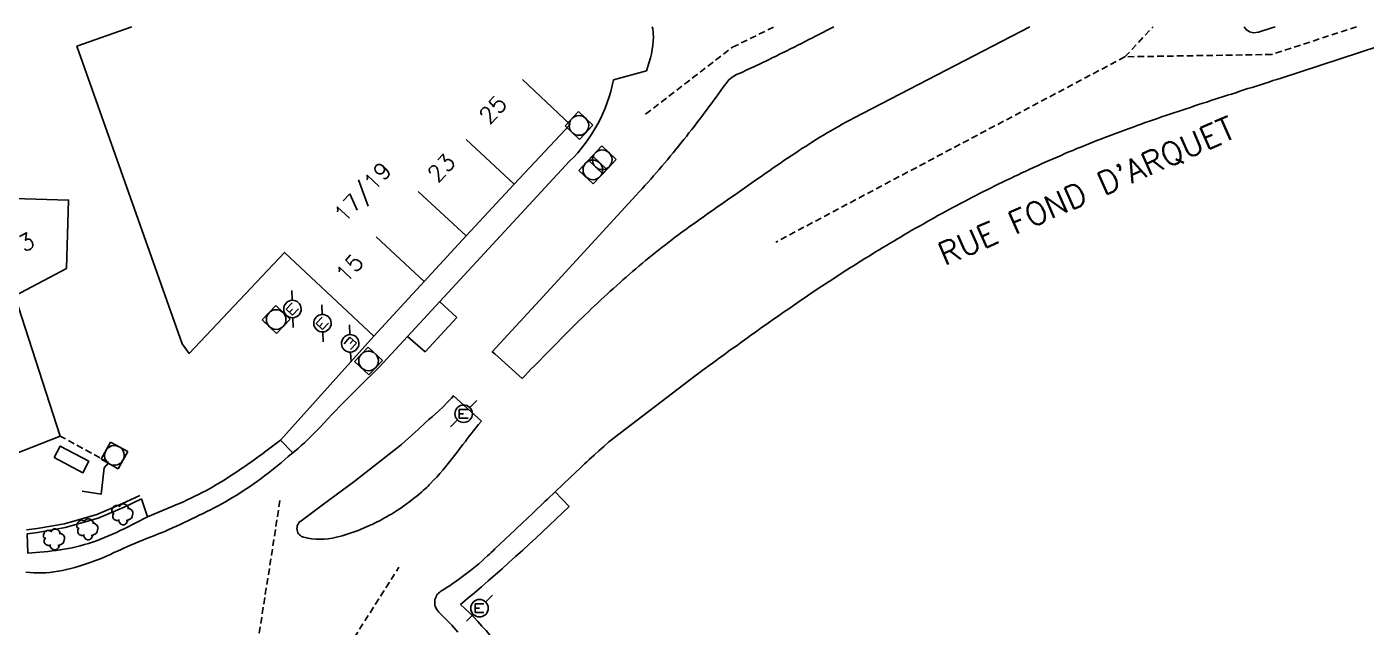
# Model space of a CAD drawing. Header units: millimetres. Extents: x 185000 to 186001, y 128000 to 129000.
# Drawn here: x 185259.2 to 185361.4, y 128954.2 to 129000 of the extents above; entities that cross this region are included whole.
import ezdxf
from ezdxf.enums import TextEntityAlignment as Align

# ---------------------------------------------------------------- set-up
doc = ezdxf.new("R2010")
doc.units = ezdxf.units.MM
doc.linetypes.add('DASHED', pattern=[0.75, 0.5, -0.25])
doc.layers.get('0').update_dxf_attribs({"linetype": 'CONTINUOUS'})
for name, color, linetype in [('W0001', 6, 'DASHED'), ('W0008', 7, 'CONTINUOUS'), ('W0100', 7, 'CONTINUOUS'), ('W0112', 1, 'DASHED'), ('W0300', 7, 'CONTINUOUS'), ('W0310', 3, 'CONTINUOUS'), ('W0334', 7, 'CONTINUOUS'), ('W0420', 7, 'CONTINUOUS'), ('W0471', 7, 'CONTINUOUS'), ('W0989', 7, 'CONTINUOUS'), ('W0991', 7, 'CONTINUOUS'), ('W1102', 7, 'CONTINUOUS')]:
    doc.layers.add(name, color=color, linetype=linetype)
doc.styles.get("Standard").update_dxf_attribs({"font": 'romans.shx', "width": 0.85})

# ---------------------------------------------------------------- blocks, each defined once
blk = doc.blocks.new('T300')
for p, q in [((-0.8, 0.51), (-0.86, 0.34)), ((-0.86, 0.34), (-0.86, 0.17)), ((-0.86, 0.17), (-0.74, 0.06)), ((-0.69, 0.63), (-0.8, 0.51)), ((-0.8, -0.06), (-0.74, 0.06)), ((-0.74, 0.06), (-0.69, 0.11)), ((-0.57, 0.69), (-0.69, 0.63)), ((-0.46, 0.69), (-0.57, 0.69)), ((-0.29, 0.63), (-0.46, 0.69)), ((-0.29, 0.63), (-0.17, 0.74)), ((-0.23, 0.57), (-0.29, 0.63)), ((-0.17, 0.74), (-0.06, 0.8)), ((-0.06, 0.8), (0.06, 0.8)), ((0.06, 0.8), (0.23, 0.74)), ((0.23, 0.74), (0.34, 0.63)), ((0.34, 0.63), (0.4, 0.51)), ((0.46, 0.46), (0.34, 0.46)), ((0.4, 0.51), (0.4, 0.46)), ((0.57, 0.4), (0.46, 0.46)), ((0.57, 0.4), (0.69, 0.29)), ((0.69, 0.29), (0.74, 0.17)), ((0.74, 0.06), (0.69, -0.17)), ((0.74, 0.17), (0.74, 0.06)), ((-0.8, -0.17), (-0.8, -0.06)), ((-0.8, -0.23), (-0.8, -0.17)), ((-0.74, -0.34), (-0.8, -0.23)), ((-0.69, -0.4), (-0.74, -0.34)), ((-0.51, -0.46), (-0.69, -0.4)), ((-0.4, -0.46), (-0.51, -0.46)), ((-0.4, -0.46), (-0.34, -0.46)), ((-0.34, -0.46), (-0.34, -0.4)), ((-0.34, -0.51), (-0.34, -0.46)), ((-0.29, -0.63), (-0.34, -0.51)), ((-0.17, -0.74), (-0.29, -0.63)), ((-0.06, -0.8), (-0.17, -0.74)), ((0.06, -0.8), (-0.06, -0.8)), ((0.17, -0.74), (0.06, -0.8)), ((0.23, -0.69), (0.17, -0.74)), ((0.29, -0.46), (0.23, -0.46)), ((0.29, -0.63), (0.23, -0.69)), ((0.46, -0.4), (0.29, -0.46)), ((0.34, -0.51), (0.29, -0.63)), ((0.34, -0.51), (0.34, -0.46)), ((0.57, -0.34), (0.46, -0.4)), ((0.63, -0.29), (0.57, -0.34)), ((0.69, -0.17), (0.63, -0.29))]:
    blk.add_line(p, q)
blk = doc.blocks.new('T471')
for p, q in [((-0.333334, 0.333334), (-0.333334, -0.333334)), ((-0.333334, 0.333334), (0.333334, 0.333334)), ((-0.333334, 0), (0, 0)), ((0.500001, 0.500001), (1.000002, 1.000002)), ((-0.500001, -0.500001), (-1.000002, -1.000002)), ((-0.333334, -0.333334), (0.333334, -0.333334))]:
    blk.add_line(p, q)
blk.add_ellipse((0, 0), major_axis=(0.471405, 0.471405), ratio=1, start_param=5.4977871438, end_param=11.780972451)
blk = doc.blocks.new('T420')
for p, q in [((0.75, 0.75), (-0.75, 0.75)), ((-0.75, 0.75), (-0.75, -0.75)), ((0.75, 0.75), (0.75, -0.75)), ((0.75, -0.75), (-0.75, -0.75))]:
    blk.add_line(p, q)
blk.add_ellipse((0, 0), major_axis=(-0.53, 0.53), ratio=1, start_param=3.926991, end_param=10.210176)

msp = doc.modelspace()

# ---------------------------------------------------------------- linework, layer by layer
at = {"layer": 'W0001'}
for points in [[(185306.4, 128993.32), (185313.03, 128998.44), (185316.21, 129000)], [(185360.67, 129000), (185354.2, 128997.89), (185342.99, 128997.71), (185316.34, 128983.57)], [(185342.99, 128997.71), (185345.13, 129000)], [(185278.49, 128963.85), (185274.48, 128938.21)], [(185274.48, 128938.21), (185287.57, 128958.75)]]:
    msp.add_lwpolyline(points, dxfattribs=at)
at = {"layer": 'W0008'}
for p, q in [((185290.68, 128979.02), (185292, 128977.82)), ((185292, 128977.82), (185289.56, 128975.19)), ((185289.56, 128975.19), (185288.23, 128976.37)), ((185300.56, 128963.38), (185299.49, 128964.51))]:
    msp.add_line(p, q, dxfattribs=at)
for points in [[(185292.07, 128953.81), (185291.6, 128954.34), (185291.11, 128954.85), (185290.61, 128955.34), (185290.53, 128955.43), (185290.46, 128955.52), (185290.4, 128955.62), (185290.36, 128955.73), (185290.34, 128955.78), (185290.32, 128955.83), (185290.31, 128955.89), (185290.3, 128955.95), (185290.3, 128956), (185290.3, 128956.06), (185290.3, 128956.12), (185290.3, 128956.17), (185290.32, 128956.29), (185290.35, 128956.4), (185290.4, 128956.5), (185290.45, 128956.6), (185290.52, 128956.69), (185290.59, 128956.78), (185290.68, 128956.85), (185290.78, 128956.92), (185291.07, 128957.1), (185291.26, 128957.23), (185291.45, 128957.35), (185291.64, 128957.48), (185291.83, 128957.61), (185292.23, 128957.9), (185292.63, 128958.2), (185293.03, 128958.5), (185293.42, 128958.82), (185293.66, 128959.01), (185293.89, 128959.21), (185294.11, 128959.42), (185294.34, 128959.62), (185294.48, 128959.75), (185294.62, 128959.89), (185294.77, 128960.02), (185294.9, 128960.16), (185296.45, 128961.62), (185296.56, 128961.73), (185297.77, 128962.87), (185298.74, 128963.8), (185298.91, 128963.96), (185300.07, 128965.06), (185300.64, 128965.6), (185301.38, 128966.3), (185301.56, 128966.47), (185301.74, 128966.64), (185301.92, 128966.8), (185302.09, 128966.97), (185302.47, 128967.31), (185302.84, 128967.65), (185303.21, 128967.98), (185303.59, 128968.32), (185310.18, 128973.37), (185310.45, 128973.56), (185310.71, 128973.76), (185310.98, 128973.95), (185311.25, 128974.15), (185311.51, 128974.34), (185311.78, 128974.54), (185312.04, 128974.73), (185312.31, 128974.92), (185312.58, 128975.12), (185312.84, 128975.31), (185313.11, 128975.5), (185313.38, 128975.69), (185313.64, 128975.89), (185313.91, 128976.08), (185314.18, 128976.27), (185314.44, 128976.46), (185314.71, 128976.65), (185314.98, 128976.84), (185315.25, 128977.04), (185315.52, 128977.23), (185315.79, 128977.41), (185316.06, 128977.6), (185316.32, 128977.79), (185316.59, 128977.98), (185316.86, 128978.17), (185317.13, 128978.36), (185317.41, 128978.54), (185317.68, 128978.73), (185317.95, 128978.92), (185318.22, 128979.1), (185318.49, 128979.29), (185318.76, 128979.47), (185319.04, 128979.66), (185319.31, 128979.84), (185319.58, 128980.02), (185319.86, 128980.2), (185320.13, 128980.39), (185320.41, 128980.57), (185320.68, 128980.74), (185320.95, 128980.92), (185321.22, 128981.1), (185321.49, 128981.27), (185321.76, 128981.45), (185322.03, 128981.62), (185322.31, 128981.79), (185322.58, 128981.97), (185322.85, 128982.14), (185323.13, 128982.31), (185323.4, 128982.48), (185323.68, 128982.65), (185323.95, 128982.82), (185324.23, 128982.99), (185324.51, 128983.15), (185324.78, 128983.32), (185325.06, 128983.49), (185325.34, 128983.65), (185325.62, 128983.82), (185325.9, 128983.98), (185326.17, 128984.15), (185326.45, 128984.31), (185326.73, 128984.47), (185327.01, 128984.63), (185327.3, 128984.79), (185327.58, 128984.95), (185327.86, 128985.11), (185328.14, 128985.27), (185328.42, 128985.43), (185328.71, 128985.59), (185329, 128985.74), (185329.28, 128985.9), (185329.57, 128986.06), (185329.86, 128986.21), (185330.15, 128986.37), (185330.44, 128986.52), (185330.73, 128986.67), (185331.02, 128986.82), (185331.31, 128986.97), (185331.6, 128987.12), (185331.89, 128987.27), (185332.18, 128987.42), (185332.47, 128987.57), (185332.77, 128987.71), (185333.06, 128987.86), (185333.35, 128988.01), (185333.65, 128988.15), (185333.94, 128988.29), (185334.24, 128988.43), (185334.53, 128988.57), (185334.83, 128988.71), (185335.12, 128988.85), (185335.42, 128988.99), (185335.72, 128989.13), (185336.02, 128989.27), (185336.31, 128989.4), (185336.61, 128989.53), (185336.91, 128989.67), (185337.21, 128989.8), (185337.51, 128989.93), (185337.81, 128990.06), (185338.11, 128990.19), (185338.41, 128990.32), (185338.71, 128990.45), (185339.01, 128990.57), (185339.32, 128990.7), (185339.62, 128990.82), (185339.92, 128990.95), (185340.23, 128991.07), (185340.53, 128991.19), (185340.83, 128991.31), (185341.14, 128991.43), (185341.45, 128991.55), (185343.3, 128992.24), (185343.61, 128992.35), (185343.92, 128992.47), (185344.23, 128992.58), (185344.54, 128992.69), (185344.86, 128992.8), (185345.17, 128992.9), (185345.48, 128993.01), (185345.79, 128993.12), (185346.1, 128993.23), (185346.42, 128993.33), (185346.73, 128993.44), (185347.04, 128993.54), (185347.36, 128993.65), (185347.67, 128993.75), (185347.98, 128993.85), (185348.3, 128993.96), (185348.61, 128994.06), (185348.93, 128994.16), (185349.24, 128994.26), (185349.55, 128994.37), (185349.87, 128994.47), (185350.18, 128994.57), (185350.5, 128994.67), (185350.81, 128994.77), (185351.13, 128994.87), (185351.44, 128994.97), (185351.75, 128995.08), (185352.07, 128995.18), (185352.38, 128995.28), (185352.7, 128995.38), (185353.01, 128995.48), (185353.33, 128995.58), (185353.64, 128995.68), (185353.96, 128995.78), (185354.27, 128995.89), (185354.58, 128995.99), (185354.9, 128996.09), (185366.87, 129000)], [(185335.74, 129000), (185322.27, 128993.02), (185321.98, 128992.87), (185321.69, 128992.71), (185321.41, 128992.56), (185321.12, 128992.4), (185320.84, 128992.24), (185320.55, 128992.07), (185320.27, 128991.91), (185319.99, 128991.74), (185319.71, 128991.57), (185319.43, 128991.4), (185319.15, 128991.23), (185318.88, 128991.05), (185318.6, 128990.87), (185318.33, 128990.7), (185318.05, 128990.52), (185317.78, 128990.34), (185317.5, 128990.15), (185317.23, 128989.97), (185316.96, 128989.79), (185316.69, 128989.6), (185316.41, 128989.41), (185316.14, 128989.23), (185315.87, 128989.04), (185315.6, 128988.85), (185315.33, 128988.66), (185315.06, 128988.48), (185314.79, 128988.29), (185314.52, 128988.1), (185314.25, 128987.91), (185313.98, 128987.72), (185313.71, 128987.53), (185313.44, 128987.34), (185313.18, 128987.16), (185312.91, 128986.97), (185312.64, 128986.79), (185312.37, 128986.6), (185312.11, 128986.41), (185311.84, 128986.23), (185311.58, 128986.04), (185311.31, 128985.85), (185311.05, 128985.67), (185310.78, 128985.48), (185310.52, 128985.29), (185310.25, 128985.1), (185309.99, 128984.91), (185309.73, 128984.73), (185309.47, 128984.54), (185309.2, 128984.34), (185308.94, 128984.15), (185308.69, 128983.96), (185308.43, 128983.76), (185308.17, 128983.57), (185307.91, 128983.37), (185307.66, 128983.18), (185307.4, 128982.98), (185307.15, 128982.78), (185306.9, 128982.57), (185306.65, 128982.37), (185306.4, 128982.17), (185306.15, 128981.96), (185305.9, 128981.75), (185305.65, 128981.54), (185305.4, 128981.33), (185305.16, 128981.12), (185304.91, 128980.9), (185304.67, 128980.69), (185304.43, 128980.47), (185304.19, 128980.26), (185303.94, 128980.04), (185303.7, 128979.82), (185303.46, 128979.6), (185303.23, 128979.38), (185302.99, 128979.16), (185302.75, 128978.93), (185302.51, 128978.71), (185302.28, 128978.49), (185302.04, 128978.26), (185301.81, 128978.04), (185301.57, 128977.81), (185301.34, 128977.58), (185301.11, 128977.35), (185300.88, 128977.12), (185300.64, 128976.89), (185300.41, 128976.66), (185300.18, 128976.43), (185299.95, 128976.2), (185299.72, 128975.97), (185299.49, 128975.74), (185299.26, 128975.51), (185299.03, 128975.27), (185298.8, 128975.04), (185298.57, 128974.81), (185298.34, 128974.57), (185298.11, 128974.34), (185297.88, 128974.1), (185297.65, 128973.87), (185297.43, 128973.64), (185297.2, 128973.4), (185296.97, 128973.17), (185296.97, 128973.17)], [(185306.91, 129000), (185306.94, 128999.84), (185306.97, 128999.53), (185306.99, 128999.22), (185306.98, 128998.91), (185306.96, 128998.59), (185306.91, 128998.27), (185306.84, 128997.94), (185306.76, 128997.62), (185306.67, 128997.29), (185306.57, 128996.97), (185306.46, 128996.64), (185303.95, 128995.95)], [(185312.51, 128995.64), (185312.68, 128995.84), (185312.76, 128995.94), (185312.86, 128996.04), (185312.97, 128996.13), (185313.07, 128996.21), (185313.18, 128996.27), (185313.29, 128996.33), (185313.4, 128996.38), (185313.49, 128996.42), (185313.79, 128996.55), (185314.07, 128996.69), (185314.36, 128996.82), (185314.65, 128996.95), (185315.79, 128997.49), (185316.07, 128997.63), (185316.36, 128997.76), (185316.63, 128997.9), (185316.91, 128998.04), (185317.19, 128998.17), (185317.47, 128998.31), (185317.75, 128998.45), (185318.03, 128998.59), (185318.31, 128998.73), (185318.58, 128998.88), (185318.86, 128999.02), (185319.14, 128999.16), (185319.42, 128999.3), (185320.76, 129000)], [(185297.99, 128978.77), (185305.69, 128987.15), (185305.92, 128987.4), (185306.14, 128987.64), (185306.35, 128987.88), (185306.57, 128988.13), (185306.79, 128988.37), (185307, 128988.62), (185307.22, 128988.87), (185307.43, 128989.11), (185307.65, 128989.36), (185307.86, 128989.61), (185308.07, 128989.86), (185308.28, 128990.12), (185308.49, 128990.37), (185308.69, 128990.62), (185308.9, 128990.88), (185309.1, 128991.13), (185309.31, 128991.39), (185309.51, 128991.64), (185309.71, 128991.9), (185309.92, 128992.16), (185310.12, 128992.42), (185310.3, 128992.67), (185310.49, 128992.91), (185310.68, 128993.16), (185310.86, 128993.4), (185311.05, 128993.65), (185311.23, 128993.9), (185311.42, 128994.15), (185311.6, 128994.4), (185311.78, 128994.64), (185311.97, 128994.89), (185312.15, 128995.14), (185312.33, 128995.39), (185312.51, 128995.64)], [(185296.97, 128973.17), (185294.88, 128975.03), (185294.69, 128975.2), (185297.99, 128978.77)], [(185281.24, 128960.9), (185280.93, 128960.92), (185280.61, 128960.97), (185280.31, 128961.04), (185280.21, 128961.07), (185280.13, 128961.11), (185280.05, 128961.17), (185279.97, 128961.23), (185279.91, 128961.31), (185279.86, 128961.39), (185279.82, 128961.48), (185279.8, 128961.58), (185279.79, 128961.63), (185279.78, 128961.68), (185279.78, 128961.73), (185279.79, 128961.77), (185279.79, 128961.82), (185279.8, 128961.87), (185279.81, 128961.92), (185279.83, 128961.96), (185279.87, 128962.05), (185279.93, 128962.14), (185279.99, 128962.21), (185280.07, 128962.27), (185281.82, 128963.57), (185284.14, 128965.27), (185287.76, 128968.13), (185289.04, 128969.28), (185289.6, 128969.79), (185289.86, 128970.02), (185290.11, 128970.24), (185290.36, 128970.47), (185290.61, 128970.7), (185290.94, 128971.01), (185291.26, 128971.34), (185291.58, 128971.67), (185291.74, 128971.84), (185293.86, 128969.91)], [(185293.86, 128969.9), (185293.65, 128969.65), (185293.45, 128969.39), (185293.24, 128969.14), (185293.09, 128968.94), (185292.94, 128968.75), (185292.79, 128968.55), (185292.64, 128968.36), (185292.45, 128968.12), (185292.27, 128967.89), (185292.09, 128967.65), (185291.91, 128967.42), (185291.44, 128966.79), (185290.93, 128966.16), (185290.7, 128965.9), (185290.46, 128965.64), (185290.22, 128965.39), (185289.98, 128965.14), (185289.89, 128965.04), (185289.79, 128964.95), (185289.69, 128964.85), (185289.59, 128964.76), (185289.43, 128964.62), (185289.28, 128964.48), (185289.11, 128964.34), (185288.95, 128964.2), (185288.68, 128963.99), (185288.4, 128963.77), (185288.13, 128963.57), (185287.84, 128963.36), (185287.71, 128963.27), (185287.58, 128963.18), (185287.45, 128963.1), (185287.32, 128963.01), (185287.15, 128962.91), (185286.99, 128962.81), (185286.83, 128962.72), (185286.67, 128962.62), (185286.57, 128962.57), (185286.48, 128962.52), (185286.39, 128962.47), (185286.3, 128962.42), (185286.23, 128962.38), (185286.16, 128962.35), (185286.1, 128962.31), (185286.03, 128962.28), (185285.86, 128962.19), (185285.7, 128962.11), (185285.53, 128962.03), (185285.37, 128961.96), (185285.14, 128961.86), (185284.91, 128961.76), (185284.68, 128961.66), (185284.45, 128961.57), (185284.15, 128961.46), (185283.85, 128961.36), (185283.54, 128961.26), (185283.24, 128961.16), (185282.8, 128961.04), (185282.49, 128960.98), (185282.18, 128960.93), (185281.87, 128960.9), (185281.24, 128960.9)], [(185259.18, 128961.31), (185259.24, 128959.84), (185260.17, 128959.91), (185260.48, 128959.94), (185260.79, 128959.97), (185261.1, 128960), (185261.41, 128960.04), (185261.72, 128960.08), (185262.02, 128960.13), (185262.33, 128960.18), (185262.63, 128960.24), (185262.93, 128960.31), (185263.25, 128960.39), (185263.56, 128960.48), (185263.87, 128960.57), (185264.18, 128960.67), (185264.49, 128960.78), (185264.79, 128960.9), (185265.1, 128961.02), (185265.4, 128961.15), (185265.7, 128961.28), (185266, 128961.42), (185266.3, 128961.56), (185266.6, 128961.7), (185266.89, 128961.85), (185267.19, 128962), (185267.49, 128962.15), (185267.78, 128962.3), (185268.08, 128962.46), (185268.37, 128962.61)]]:
    msp.add_lwpolyline(points, dxfattribs=at)
at = {"layer": 'W0008', "flags": 128}
msp.add_lwpolyline([(185352.1, 129000), (185352.23, 128999.79), (185352.49, 128999.61), (185352.81, 128999.53), (185353.19, 128999.58), (185354.19, 128999.91), (185354.46, 129000)], dxfattribs=at)
at = {"layer": 'W0008'}
for points in [[(185303.95, 128995.95, -0.152485), (185300.6, 128989.74), (185286.06, 128974.02, 0.012546), (185281.28, 128969.17)], [(185281.28, 128969.17, -0.045625), (185279.36, 128967.42), (185279.11, 128967.2), (185278.86, 128966.98), (185278.61, 128966.76), (185278.35, 128966.55), (185278.1, 128966.34), (185277.84, 128966.13), (185277.58, 128965.93), (185277.31, 128965.72), (185277.05, 128965.52), (185276.78, 128965.33), (185276.51, 128965.14), (185276.24, 128964.95), (185275.97, 128964.76), (185275.69, 128964.58), (185275.42, 128964.41), (185275.15, 128964.24), (185274.87, 128964.08), (185274.6, 128963.92), (185274.32, 128963.76), (185274.04, 128963.6), (185273.76, 128963.45), (185273.47, 128963.3), (185273.19, 128963.15), (185272.9, 128963.01), (185272.62, 128962.86), (185272.33, 128962.72), (185272.04, 128962.58), (185271.75, 128962.44), (185271.46, 128962.3), (185271.17, 128962.17), (185270.88, 128962.03), (185270.58, 128961.9), (185270.29, 128961.76), (185270, 128961.63), (185269.7, 128961.49), (185269.42, 128961.38), (185269.14, 128961.27), (185268.86, 128961.16), (185268.57, 128961.05), (185268.29, 128960.94), (185268.01, 128960.82), (185267.73, 128960.71), (185267.45, 128960.59), (185267.02, 128960.41), (185266.62, 128960.23), (185266.36, 128960.11), (185266.09, 128959.99), (185265.82, 128959.87), (185265.56, 128959.74), (185265.29, 128959.62), (185265.03, 128959.49), (185264.72, 128959.38), (185264.4, 128959.26), (185264.09, 128959.15), (185263.78, 128959.04), (185263.46, 128958.94), (185263.15, 128958.84), (185262.83, 128958.74), (185262.52, 128958.66), (185262.2, 128958.58), (185261.88, 128958.51), (185261.56, 128958.45), (185261.24, 128958.4), (185260.92, 128958.36), (185260.61, 128958.34), (185260.31, 128958.32), (185260, 128958.32), (185259.7, 128958.33), (185259.39, 128958.35), (185259.08, 128958.38)], [(185267.93, 128963.97), (185268.37, 128962.61), (185269.96, 128963.26), (185270.26, 128963.38), (185270.55, 128963.51), (185270.83, 128963.63), (185271.12, 128963.76), (185271.41, 128963.89), (185271.69, 128964.03), (185271.98, 128964.17), (185272.26, 128964.31), (185272.54, 128964.45), (185272.82, 128964.6), (185273.1, 128964.75), (185273.37, 128964.9), (185273.65, 128965.06), (185273.92, 128965.22), (185274.19, 128965.38), (185274.46, 128965.55), (185274.72, 128965.72), (185275, 128965.9), (185275.28, 128966.09, 0.014064), (185278.52, 128968.45, 0.014064)], [(185296.86, 128950.12, 0.083694), (185292.27, 128955.91, 0.016939), (185300.56, 128963.38)]]:
    msp.add_lwpolyline(points, format="xyb", dxfattribs=at)
at = {"layer": 'W0100'}
for points in [[(185267.18, 129000), (185262.99, 128998.52), (185271.03, 128975.8), (185271.55, 128975.07), (185278.83, 128982.78), (185285.66, 128976.39), (185289.49, 128980.56), (185292.71, 128984.04), (185296.36, 128987.99), (185300.64, 128992.55), (185296.99, 128995.97)], [(185255.91, 128983.88), (185258.25, 128979.47), (185262.2, 128981.56), (185262.35, 128986.77), (185257.35, 128986.92)]]:
    msp.add_lwpolyline(points, dxfattribs=at)
for points in [[(185251.71, 128978.23), (185247.14, 128976.21), (185251.54, 128966.2), (185253.61, 128965.36), (185258.16, 128967.35), (185261.7, 128968.77), (185258.25, 128979.47)], [(185261.26, 128967.12), (185263.45, 128965.97), (185263.91, 128966.85), (185261.72, 128968)]]:
    msp.add_lwpolyline(points, close=True, dxfattribs=at)
at = {"layer": 'W0112'}
msp.add_lwpolyline([(185265.08, 128966.34), (185265.41, 128966.75), (185261.7, 128968.77)], dxfattribs=at)
at = {"layer": 'W0310'}
for p, q in [((185267.8, 128964.24), (185266.48, 128963.61)), ((185266.48, 128963.61), (185264.52, 128962.78)), ((185266.6, 128963.33), (185264.62, 128962.5)), ((185267.93, 128963.97), (185266.6, 128963.33)), ((185262.04, 128962.08), (185259.95, 128961.72)), ((185264.52, 128962.78), (185262.04, 128962.08)), ((185264.62, 128962.5), (185262.1, 128961.78)), ((185259.95, 128961.72), (185259.14, 128961.6)), ((185260, 128961.42), (185259.18, 128961.31)), ((185262.1, 128961.78), (185260, 128961.42))]:
    msp.add_line(p, q, dxfattribs=at)
at = {"layer": 'W0334'}
msp.add_line((185278.52, 128968.46), (185279.45, 128967.52), dxfattribs=at)
for points in [[(185285.66, 128976.39), (185278.52, 128968.46)], [(185265.08, 128966.34), (185264.84, 128964.33), (185263.39, 128964.56)]]:
    msp.add_lwpolyline(points, dxfattribs=at)
at = {"layer": 'W1102'}
for p, q in [((185296.36, 128987.99), (185292.71, 128991.41)), ((185292.71, 128984.04), (185289.04, 128987.44)), ((185289.49, 128980.56), (185285.82, 128983.96))]:
    msp.add_line(p, q, dxfattribs=at)

# ---------------------------------------------------------------- block references
at = {"layer": 'W0300'}
for p in [(185266.52, 128962.79), (185263.85, 128961.65), (185261.3, 128960.88)]:
    msp.add_blockref('T300', p, dxfattribs=at)
at = {"layer": 'W0420'}
for p, rotation in [((185301.31, 128992.47), 46.8612357479279), ((185303.09, 128989.85), 46.8612357479279), ((185302.37, 128989.08), 46.8612357479279), ((185278.2, 128977.66), 46.8612357479279), ((185285.25, 128974.5), 46.8612357479279), ((185265.85, 128967.29), 61.19173152278051)]:
    msp.add_blockref('T420', p, dxfattribs=dict(at, rotation=rotation))
at = {"layer": 'W0471'}
for p, rotation in [((185279.44, 128978.46), 46.8612357479279), ((185281.73, 128977.38), 46.8612357479279), ((185283.85, 128975.84), 227.681161039198)]:
    msp.add_blockref('T471', p, dxfattribs=dict(at, rotation=rotation))
for p in [(185292.51, 128970.47), (185293.72, 128955.63)]:
    msp.add_blockref('T471', p, dxfattribs=at)

# ---------------------------------------------------------------- texts
at = {"layer": 'W0989'}
msp.add_text("RUE FOND D'ARQUET", height=1.75, rotation=23.8492, dxfattribs=at).set_placement((185340.09, 128987.4), align=Align.MIDDLE)
at = {"layer": 'W0991'}
for s, rotation, p in [('25', 47.0235, (185294.74, 128993.68)), ('23', 47.0235, (185290.81, 128989.23)), ('17/19', 47.0761, (185284.86, 128987.32)), ('3', 27.9607, (185259.14, 128983.58)), ('15', 47.0761, (185283.79, 128981.58))]:
    msp.add_text(s, height=1.25, rotation=rotation, dxfattribs=at).set_placement(p, align=Align.MIDDLE)

doc.saveas('drawing.dxf')
